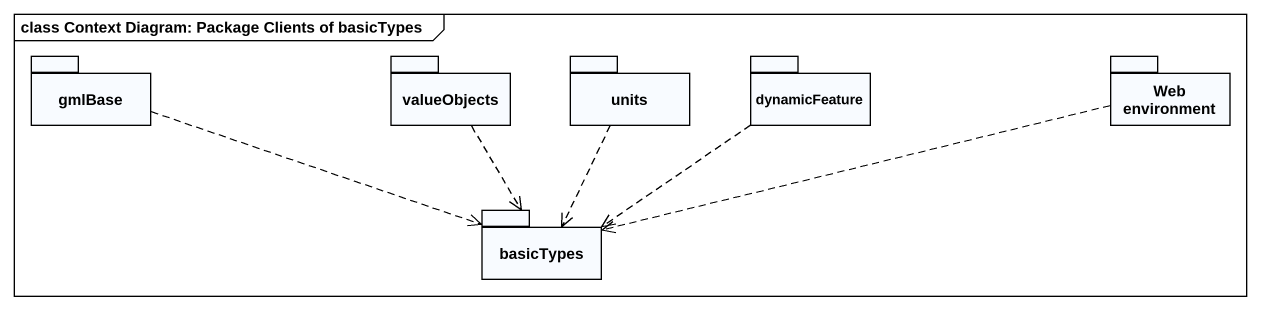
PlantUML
@startuml
mainframe class Context Diagram: Package Clients of basicTypes
package gmlBase {
}
package valueObjects {
}
package units {
}
package dynamicFeature {
}
package "Web environment" as Web_environment {
}
package basicTypes {
}
gmlBase .right.> basicTypes
valueObjects ..> basicTypes
units ..> basicTypes
dynamicFeature .left.> basicTypes
Web_environment .left.> basicTypes
@enduml
